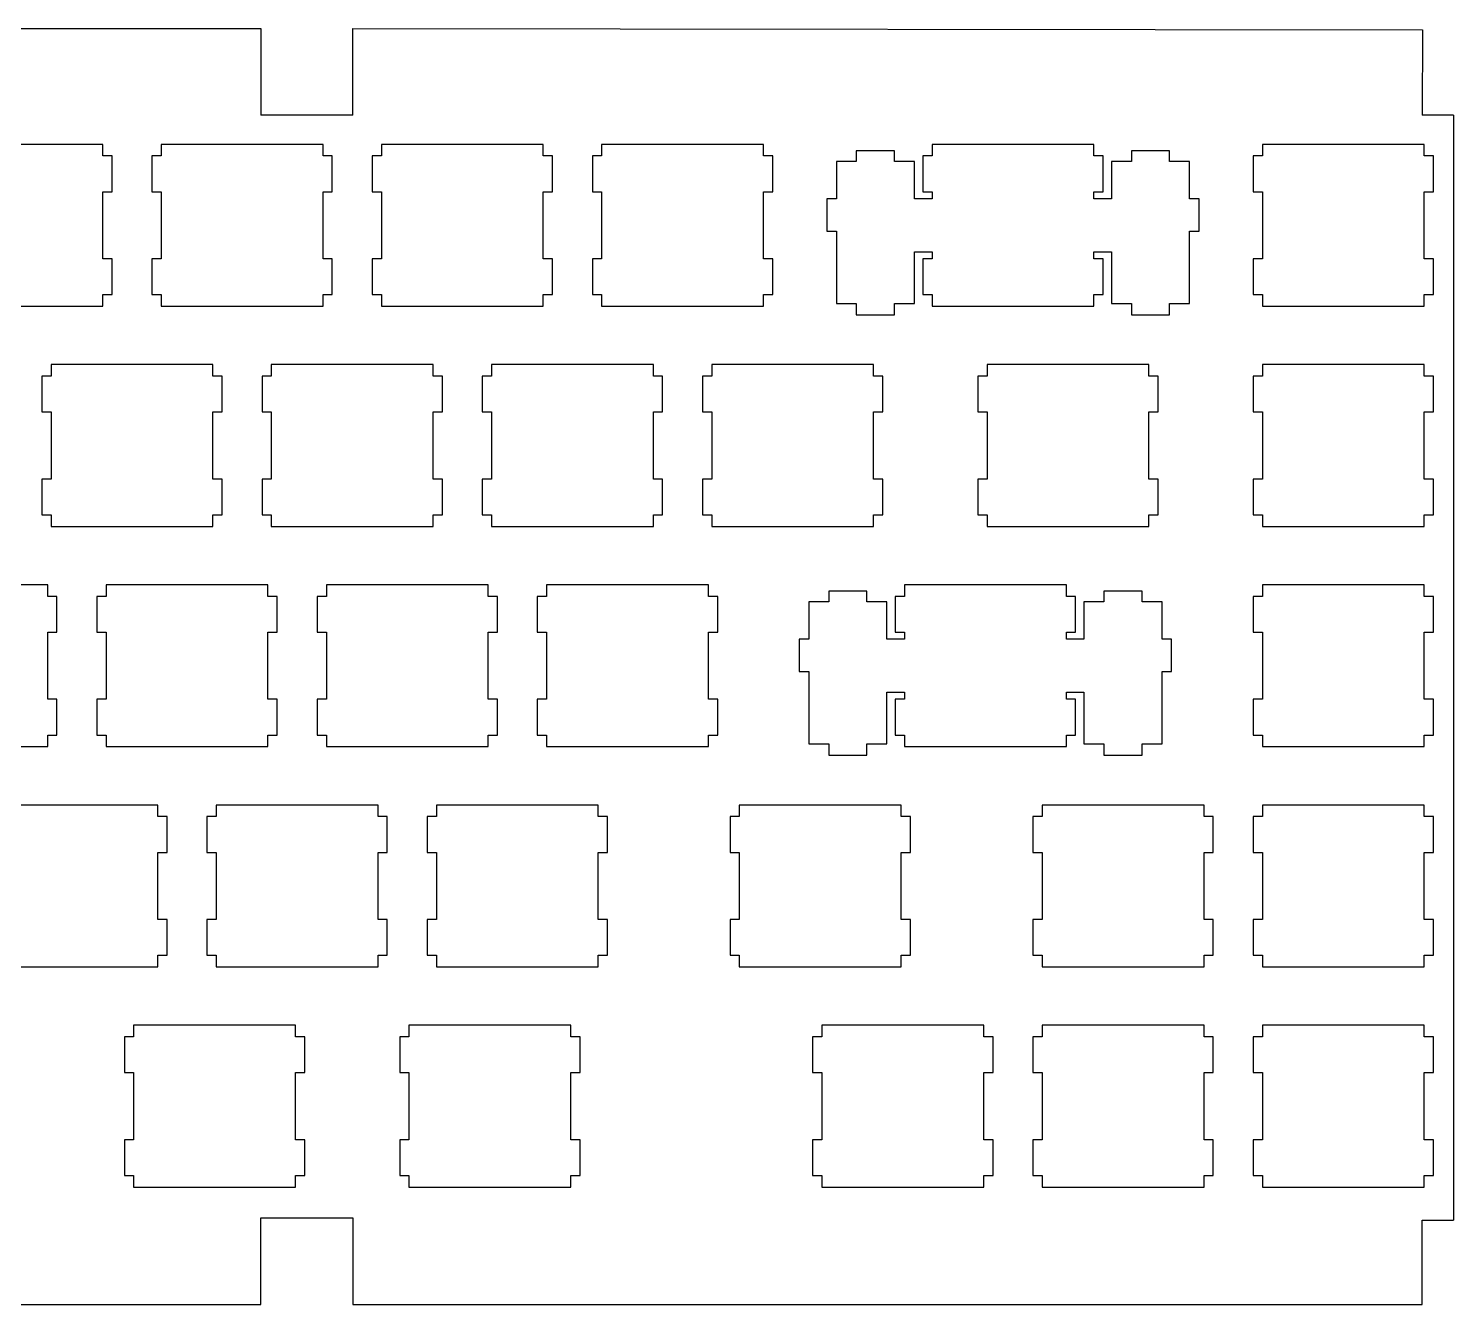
# Model space of a CAD drawing. Header units: millimetres. Extents: x 0 to 305, y -7 to 103.
# Drawn here: x 181.6 to 304.9, y -7.4 to 103 of the extents above; entities that cross this region are included whole.
import ezdxf

# ---------------------------------------------------------------- set-up
doc = ezdxf.new("R2010")
doc.units = ezdxf.units.MM
doc.header["$MEASUREMENT"] = 0

msp = doc.modelspace()

# ---------------------------------------------------------------- linework, layer by layer
at = {"linetype": 'Continuous'}
for p, q in [((103.24504, 103.0075), (201.74504, 103.0075)), ((201.74504, 103.0075), (201.74496, 95.5075)), ((209.695, 95.5075), (209.695, 103.0075)), ((209.695, 103.0075), (302.20403, 102.89015)), ((302.20403, 102.89015), (302.18597, 95.5075)), ((209.695, 95.5075), (201.74496, 95.5075)), ((304.895, 95.5075), (302.18597, 95.5075)), ((201.74508, -7.37613), (201.74508, 0.12387)), ((201.74508, 0.12387), (209.69508, 0.12387)), ((209.69508, 0.12387), (209.69508, -7.37613)), ((302.19508, -7.37613), (302.19508, -0.07217)), ((302.19508, -0.07217), (304.895, -0.07217)), ((103.24508, -7.37613), (201.74508, -7.37613)), ((209.69508, -7.37613), (302.19508, -7.37613))]:
    msp.add_line(p, q, dxfattribs=at)
at = {"color": 0}
for p, q in [((304.895, 95.5075), (304.895, -0.07217)), ((188.069, 92.9831), (174.07, 92.9831)), ((188.069, 91.9826), (188.069, 92.9831)), ((193.12, 92.9831), (193.12, 91.9826)), ((207.119, 92.9831), (193.12, 92.9831)), ((207.119, 91.9826), (207.119, 92.9831)), ((212.17, 92.9831), (212.17, 91.9826)), ((226.169, 92.9831), (212.17, 92.9831)), ((226.169, 91.9826), (226.169, 92.9831)), ((231.22, 92.9831), (231.22, 91.9826)), ((245.219, 92.9831), (231.22, 92.9831)), ((245.219, 91.9826), (245.219, 92.9831)), ((259.795, 92.9831), (259.795, 91.9826)), ((273.794, 92.9831), (259.795, 92.9831)), ((273.794, 91.9826), (273.794, 92.9831)), ((288.37, 92.9831), (288.37, 91.9826)), ((302.369, 92.9831), (288.37, 92.9831)), ((302.369, 91.9826), (302.369, 92.9831)), ((188.87, 91.9826), (188.069, 91.9826)), ((188.87, 88.8834), (188.87, 91.9826)), ((193.12, 91.9826), (192.319, 91.9826)), ((192.319, 91.9826), (192.319, 88.8834)), ((207.92, 91.9826), (207.119, 91.9826)), ((207.92, 88.8834), (207.92, 91.9826)), ((212.17, 91.9826), (211.369, 91.9826)), ((211.369, 91.9826), (211.369, 88.8834)), ((226.97, 91.9826), (226.169, 91.9826)), ((226.97, 88.8834), (226.97, 91.9826)), ((231.22, 91.9826), (230.419, 91.9826)), ((230.419, 91.9826), (230.419, 88.8834)), ((246.02, 91.9826), (245.219, 91.9826)), ((246.02, 88.8834), (246.02, 91.9826)), ((253.243, 91.5127), (251.52, 91.5127)), ((251.52, 91.5127), (251.52, 88.2826)), ((256.544, 92.4348), (253.243, 92.4348)), ((253.243, 92.4348), (253.243, 91.5127)), ((256.544, 91.5127), (256.544, 92.4348)), ((258.269, 91.5127), (256.544, 91.5127)), ((258.269, 88.2826), (258.269, 91.5127)), ((259.795, 91.9826), (258.994, 91.9826)), ((258.994, 91.9826), (258.994, 88.8834)), ((274.595, 91.9826), (273.794, 91.9826)), ((274.595, 88.8834), (274.595, 91.9826)), ((277.045, 91.5127), (275.32, 91.5127)), ((275.32, 91.5127), (275.32, 88.2826)), ((280.344, 92.4348), (277.045, 92.4348)), ((277.045, 92.4348), (277.045, 91.5127)), ((280.344, 91.5127), (280.344, 92.4348)), ((282.069, 91.5127), (280.344, 91.5127)), ((282.069, 88.2826), (282.069, 91.5127)), ((288.37, 91.9826), (287.569, 91.9826)), ((287.569, 91.9826), (287.569, 88.8834)), ((303.17, 91.9826), (302.369, 91.9826)), ((303.17, 88.8834), (303.17, 91.9826)), ((188.069, 83.0834), (188.069, 88.8834)), ((188.069, 88.8834), (188.87, 88.8834)), ((192.319, 88.8834), (193.12, 88.8834)), ((193.12, 88.8834), (193.12, 83.0834)), ((207.119, 83.0834), (207.119, 88.8834)), ((207.119, 88.8834), (207.92, 88.8834)), ((211.369, 88.8834), (212.17, 88.8834)), ((212.17, 88.8834), (212.17, 83.0834)), ((226.169, 83.0834), (226.169, 88.8834)), ((226.169, 88.8834), (226.97, 88.8834)), ((230.419, 88.8834), (231.22, 88.8834)), ((231.22, 88.8834), (231.22, 83.0834)), ((245.219, 83.0834), (245.219, 88.8834)), ((245.219, 88.8834), (246.02, 88.8834)), ((258.994, 88.8834), (259.795, 88.8834)), ((259.795, 88.8834), (259.795, 88.2826)), ((273.794, 88.2826), (273.794, 88.8834)), ((273.794, 88.8834), (274.595, 88.8834)), ((287.569, 88.8834), (288.37, 88.8834)), ((288.37, 88.8834), (288.37, 83.0834)), ((302.369, 83.0834), (302.369, 88.8834)), ((302.369, 88.8834), (303.17, 88.8834)), ((251.52, 88.2826), (250.694, 88.2826)), ((250.694, 88.2826), (250.694, 85.4837)), ((259.795, 88.2826), (258.269, 88.2826)), ((275.32, 88.2826), (273.794, 88.2826)), ((282.895, 88.2826), (282.069, 88.2826)), ((282.895, 85.4837), (282.895, 88.2826)), ((250.694, 85.4837), (251.52, 85.4837)), ((251.52, 85.4837), (251.52, 79.2138)), ((282.069, 79.2138), (282.069, 85.4837)), ((282.069, 85.4837), (282.895, 85.4837)), ((188.87, 83.0834), (188.069, 83.0834)), ((188.87, 79.9828), (188.87, 83.0834)), ((193.12, 83.0834), (192.319, 83.0834)), ((192.319, 83.0834), (192.319, 79.9828)), ((207.92, 83.0834), (207.119, 83.0834)), ((207.92, 79.9828), (207.92, 83.0834)), ((212.17, 83.0834), (211.369, 83.0834)), ((211.369, 83.0834), (211.369, 79.9828)), ((226.97, 83.0834), (226.169, 83.0834)), ((226.97, 79.9828), (226.97, 83.0834)), ((231.22, 83.0834), (230.419, 83.0834)), ((230.419, 83.0834), (230.419, 79.9828)), ((246.02, 83.0834), (245.219, 83.0834)), ((246.02, 79.9828), (246.02, 83.0834)), ((258.269, 79.2138), (258.269, 83.6828)), ((258.269, 83.6828), (259.795, 83.6828)), ((259.795, 83.0834), (258.994, 83.0834)), ((258.994, 83.0834), (258.994, 79.9828)), ((259.795, 83.6828), (259.795, 83.0834)), ((273.794, 83.0834), (273.794, 83.6828)), ((273.794, 83.6828), (275.32, 83.6828)), ((274.595, 83.0834), (273.794, 83.0834)), ((274.595, 79.9828), (274.595, 83.0834)), ((275.32, 83.6828), (275.32, 79.2138)), ((288.37, 83.0834), (287.569, 83.0834)), ((287.569, 83.0834), (287.569, 79.9828)), ((303.17, 83.0834), (302.369, 83.0834)), ((303.17, 79.9828), (303.17, 83.0834)), ((174.07, 78.9838), (188.069, 78.9838)), ((188.069, 78.9838), (188.069, 79.9828)), ((188.069, 79.9828), (188.87, 79.9828)), ((192.319, 79.9828), (193.12, 79.9828)), ((193.12, 79.9828), (193.12, 78.9838)), ((193.12, 78.9838), (207.119, 78.9838)), ((207.119, 78.9838), (207.119, 79.9828)), ((207.119, 79.9828), (207.92, 79.9828)), ((211.369, 79.9828), (212.17, 79.9828)), ((212.17, 79.9828), (212.17, 78.9838)), ((212.17, 78.9838), (226.169, 78.9838)), ((226.169, 78.9838), (226.169, 79.9828)), ((226.169, 79.9828), (226.97, 79.9828)), ((230.419, 79.9828), (231.22, 79.9828)), ((231.22, 79.9828), (231.22, 78.9838)), ((231.22, 78.9838), (245.219, 78.9838)), ((245.219, 78.9838), (245.219, 79.9828)), ((245.219, 79.9828), (246.02, 79.9828)), ((251.52, 79.2138), (253.243, 79.2138)), ((253.243, 79.2138), (253.243, 78.2327)), ((256.544, 78.2327), (256.544, 79.2138)), ((256.544, 79.2138), (258.269, 79.2138)), ((258.994, 79.9828), (259.795, 79.9828)), ((259.795, 79.9828), (259.795, 78.9838)), ((259.795, 78.9838), (273.794, 78.9838)), ((273.794, 78.9838), (273.794, 79.9828)), ((273.794, 79.9828), (274.595, 79.9828)), ((275.32, 79.2138), (277.045, 79.2138)), ((277.045, 79.2138), (277.045, 78.2327)), ((280.344, 78.2327), (280.344, 79.2138)), ((280.344, 79.2138), (282.069, 79.2138)), ((287.569, 79.9828), (288.37, 79.9828)), ((288.37, 79.9828), (288.37, 78.9838)), ((288.37, 78.9838), (302.369, 78.9838)), ((302.369, 78.9838), (302.369, 79.9828)), ((302.369, 79.9828), (303.17, 79.9828)), ((253.243, 78.2327), (256.544, 78.2327)), ((277.045, 78.2327), (280.344, 78.2327)), ((183.595, 72.9326), (182.794, 72.9326)), ((182.794, 72.9326), (182.794, 69.8334)), ((183.595, 73.9331), (183.595, 72.9326)), ((197.594, 73.9331), (183.595, 73.9331)), ((197.594, 72.9326), (197.594, 73.9331)), ((198.395, 72.9326), (197.594, 72.9326)), ((198.395, 69.8334), (198.395, 72.9326)), ((202.645, 72.9326), (201.844, 72.9326)), ((201.844, 72.9326), (201.844, 69.8334)), ((202.645, 73.9331), (202.645, 72.9326)), ((216.644, 73.9331), (202.645, 73.9331)), ((216.644, 72.9326), (216.644, 73.9331)), ((217.445, 72.9326), (216.644, 72.9326)), ((217.445, 69.8334), (217.445, 72.9326)), ((221.695, 72.9326), (220.894, 72.9326)), ((220.894, 72.9326), (220.894, 69.8334)), ((221.695, 73.9331), (221.695, 72.9326)), ((235.694, 73.9331), (221.695, 73.9331)), ((235.694, 72.9326), (235.694, 73.9331)), ((236.495, 72.9326), (235.694, 72.9326)), ((236.495, 69.8334), (236.495, 72.9326)), ((240.745, 72.9326), (239.944, 72.9326)), ((239.944, 72.9326), (239.944, 69.8334)), ((240.745, 73.9331), (240.745, 72.9326)), ((254.744, 73.9331), (240.745, 73.9331)), ((254.744, 72.9326), (254.744, 73.9331)), ((255.545, 72.9326), (254.744, 72.9326)), ((255.545, 69.8334), (255.545, 72.9326)), ((264.557, 72.9326), (263.756, 72.9326)), ((263.756, 72.9326), (263.756, 69.8334)), ((264.557, 73.9331), (264.557, 72.9326)), ((278.557, 73.9331), (264.557, 73.9331)), ((278.557, 72.9326), (278.557, 73.9331)), ((279.356, 72.9326), (278.557, 72.9326)), ((279.356, 69.8334), (279.356, 72.9326)), ((288.37, 72.9326), (287.569, 72.9326)), ((287.569, 72.9326), (287.569, 69.8334)), ((288.37, 73.9331), (288.37, 72.9326)), ((302.369, 73.9331), (288.37, 73.9331)), ((302.369, 72.9326), (302.369, 73.9331)), ((303.17, 72.9326), (302.369, 72.9326)), ((303.17, 69.8334), (303.17, 72.9326)), ((182.794, 69.8334), (183.595, 69.8334)), ((183.595, 69.8334), (183.595, 64.0334)), ((197.594, 64.0334), (197.594, 69.8334)), ((197.594, 69.8334), (198.395, 69.8334)), ((201.844, 69.8334), (202.645, 69.8334)), ((202.645, 69.8334), (202.645, 64.0334)), ((216.644, 64.0334), (216.644, 69.8334)), ((216.644, 69.8334), (217.445, 69.8334)), ((220.894, 69.8334), (221.695, 69.8334)), ((221.695, 69.8334), (221.695, 64.0334)), ((235.694, 64.0334), (235.694, 69.8334)), ((235.694, 69.8334), (236.495, 69.8334)), ((239.944, 69.8334), (240.745, 69.8334)), ((240.745, 69.8334), (240.745, 64.0334)), ((254.744, 64.0334), (254.744, 69.8334)), ((254.744, 69.8334), (255.545, 69.8334)), ((263.756, 69.8334), (264.557, 69.8334)), ((264.557, 69.8334), (264.557, 64.0334)), ((278.557, 64.0334), (278.557, 69.8334)), ((278.557, 69.8334), (279.356, 69.8334)), ((287.569, 69.8334), (288.37, 69.8334)), ((288.37, 69.8334), (288.37, 64.0334)), ((302.369, 64.0334), (302.369, 69.8334)), ((302.369, 69.8334), (303.17, 69.8334)), ((183.595, 64.0334), (182.794, 64.0334)), ((182.794, 64.0334), (182.794, 60.9328)), ((198.395, 64.0334), (197.594, 64.0334)), ((198.395, 60.9328), (198.395, 64.0334)), ((202.645, 64.0334), (201.844, 64.0334)), ((201.844, 64.0334), (201.844, 60.9328)), ((217.445, 64.0334), (216.644, 64.0334)), ((217.445, 60.9328), (217.445, 64.0334)), ((221.695, 64.0334), (220.894, 64.0334)), ((220.894, 64.0334), (220.894, 60.9328)), ((236.495, 64.0334), (235.694, 64.0334)), ((236.495, 60.9328), (236.495, 64.0334)), ((240.745, 64.0334), (239.944, 64.0334)), ((239.944, 64.0334), (239.944, 60.9328)), ((255.545, 64.0334), (254.744, 64.0334)), ((255.545, 60.9328), (255.545, 64.0334)), ((264.557, 64.0334), (263.756, 64.0334)), ((263.756, 64.0334), (263.756, 60.9328)), ((279.356, 64.0334), (278.557, 64.0334)), ((279.356, 60.9328), (279.356, 64.0334)), ((288.37, 64.0334), (287.569, 64.0334)), ((287.569, 64.0334), (287.569, 60.9328)), ((303.17, 64.0334), (302.369, 64.0334)), ((303.17, 60.9328), (303.17, 64.0334)), ((182.794, 60.9328), (183.595, 60.9328)), ((183.595, 60.9328), (183.595, 59.9338)), ((197.594, 59.9338), (197.594, 60.9328)), ((197.594, 60.9328), (198.395, 60.9328)), ((201.844, 60.9328), (202.645, 60.9328)), ((202.645, 60.9328), (202.645, 59.9338)), ((216.644, 59.9338), (216.644, 60.9328)), ((216.644, 60.9328), (217.445, 60.9328)), ((220.894, 60.9328), (221.695, 60.9328)), ((221.695, 60.9328), (221.695, 59.9338)), ((235.694, 59.9338), (235.694, 60.9328)), ((235.694, 60.9328), (236.495, 60.9328)), ((239.944, 60.9328), (240.745, 60.9328)), ((240.745, 60.9328), (240.745, 59.9338)), ((254.744, 59.9338), (254.744, 60.9328)), ((254.744, 60.9328), (255.545, 60.9328)), ((263.756, 60.9328), (264.557, 60.9328)), ((264.557, 60.9328), (264.557, 59.9338)), ((278.557, 59.9338), (278.557, 60.9328)), ((278.557, 60.9328), (279.356, 60.9328)), ((287.569, 60.9328), (288.37, 60.9328)), ((288.37, 60.9328), (288.37, 59.9338)), ((302.369, 59.9338), (302.369, 60.9328)), ((302.369, 60.9328), (303.17, 60.9328)), ((183.595, 59.9338), (197.594, 59.9338)), ((202.645, 59.9338), (216.644, 59.9338)), ((221.695, 59.9338), (235.694, 59.9338)), ((240.745, 59.9338), (254.744, 59.9338)), ((264.557, 59.9338), (278.557, 59.9338)), ((288.37, 59.9338), (302.369, 59.9338)), ((183.307, 54.8831), (169.307, 54.8831)), ((183.307, 53.8826), (183.307, 54.8831)), ((188.357, 54.8831), (188.357, 53.8826)), ((202.357, 54.8831), (188.357, 54.8831)), ((202.357, 53.8826), (202.357, 54.8831)), ((207.407, 54.8831), (207.407, 53.8826)), ((221.407, 54.8831), (207.407, 54.8831)), ((221.407, 53.8826), (221.407, 54.8831)), ((226.457, 54.8831), (226.457, 53.8826)), ((240.457, 54.8831), (226.457, 54.8831)), ((240.457, 53.8826), (240.457, 54.8831)), ((254.161, 54.3334), (250.862, 54.3334)), ((250.862, 54.3334), (250.862, 53.4127)), ((254.161, 53.4127), (254.161, 54.3334)), ((257.412, 54.8831), (257.412, 53.8826)), ((271.413, 54.8831), (257.412, 54.8831)), ((271.413, 53.8826), (271.413, 54.8831)), ((277.963, 54.3334), (274.662, 54.3334)), ((274.662, 54.3334), (274.662, 53.4127)), ((277.963, 53.4127), (277.963, 54.3334)), ((288.37, 54.8831), (288.37, 53.8826)), ((302.369, 54.8831), (288.37, 54.8831)), ((302.369, 53.8826), (302.369, 54.8831)), ((184.106, 53.8826), (183.307, 53.8826)), ((184.106, 50.7834), (184.106, 53.8826)), ((188.357, 53.8826), (187.556, 53.8826)), ((187.556, 53.8826), (187.556, 50.7834)), ((203.156, 53.8826), (202.357, 53.8826)), ((203.156, 50.7834), (203.156, 53.8826)), ((207.407, 53.8826), (206.606, 53.8826)), ((206.606, 53.8826), (206.606, 50.7834)), ((222.206, 53.8826), (221.407, 53.8826)), ((222.206, 50.7834), (222.206, 53.8826)), ((226.457, 53.8826), (225.656, 53.8826)), ((225.656, 53.8826), (225.656, 50.7834)), ((241.256, 53.8826), (240.457, 53.8826)), ((241.256, 50.7834), (241.256, 53.8826)), ((250.862, 53.4127), (249.137, 53.4127)), ((249.137, 53.4127), (249.137, 50.1826)), ((255.888, 53.4127), (254.161, 53.4127)), ((255.888, 50.1826), (255.888, 53.4127)), ((257.412, 53.8826), (256.611, 53.8826)), ((256.611, 53.8826), (256.611, 50.7834)), ((272.212, 53.8826), (271.413, 53.8826)), ((272.212, 50.7834), (272.212, 53.8826)), ((274.662, 53.4127), (272.937, 53.4127)), ((272.937, 53.4127), (272.937, 50.1826)), ((279.688, 53.4127), (277.963, 53.4127)), ((279.688, 50.1826), (279.688, 53.4127)), ((288.37, 53.8826), (287.569, 53.8826)), ((287.569, 53.8826), (287.569, 50.7834)), ((303.17, 53.8826), (302.369, 53.8826)), ((303.17, 50.7834), (303.17, 53.8826)), ((183.307, 44.9834), (183.307, 50.7834)), ((183.307, 50.7834), (184.106, 50.7834)), ((187.556, 50.7834), (188.357, 50.7834)), ((188.357, 50.7834), (188.357, 44.9834)), ((202.357, 44.9834), (202.357, 50.7834)), ((202.357, 50.7834), (203.156, 50.7834)), ((206.606, 50.7834), (207.407, 50.7834)), ((207.407, 50.7834), (207.407, 44.9834)), ((221.407, 44.9834), (221.407, 50.7834)), ((221.407, 50.7834), (222.206, 50.7834)), ((225.656, 50.7834), (226.457, 50.7834)), ((226.457, 50.7834), (226.457, 44.9834)), ((240.457, 44.9834), (240.457, 50.7834)), ((240.457, 50.7834), (241.256, 50.7834)), ((256.611, 50.7834), (257.412, 50.7834)), ((257.412, 50.7834), (257.412, 50.1826)), ((271.413, 50.1826), (271.413, 50.7834)), ((271.413, 50.7834), (272.212, 50.7834)), ((287.569, 50.7834), (288.37, 50.7834)), ((288.37, 50.7834), (288.37, 44.9834)), ((302.369, 44.9834), (302.369, 50.7834)), ((302.369, 50.7834), (303.17, 50.7834)), ((249.137, 50.1826), (248.313, 50.1826)), ((248.313, 50.1826), (248.313, 47.3837)), ((257.412, 50.1826), (255.888, 50.1826)), ((272.937, 50.1826), (271.413, 50.1826)), ((280.512, 50.1826), (279.688, 50.1826)), ((280.512, 47.3837), (280.512, 50.1826)), ((248.313, 47.3837), (249.137, 47.3837)), ((249.137, 47.3837), (249.137, 41.1138)), ((279.688, 41.1138), (279.688, 47.3837)), ((279.688, 47.3837), (280.512, 47.3837)), ((184.106, 44.9834), (183.307, 44.9834)), ((184.106, 41.8828), (184.106, 44.9834)), ((188.357, 44.9834), (187.556, 44.9834)), ((187.556, 44.9834), (187.556, 41.8828)), ((203.156, 44.9834), (202.357, 44.9834)), ((203.156, 41.8828), (203.156, 44.9834)), ((207.407, 44.9834), (206.606, 44.9834)), ((206.606, 44.9834), (206.606, 41.8828)), ((222.206, 44.9834), (221.407, 44.9834)), ((222.206, 41.8828), (222.206, 44.9834)), ((226.457, 44.9834), (225.656, 44.9834)), ((225.656, 44.9834), (225.656, 41.8828)), ((241.256, 44.9834), (240.457, 44.9834)), ((241.256, 41.8828), (241.256, 44.9834)), ((255.888, 41.1138), (255.888, 45.5828)), ((255.888, 45.5828), (257.412, 45.5828)), ((257.412, 44.9834), (256.611, 44.9834)), ((256.611, 44.9834), (256.611, 41.8828)), ((257.412, 45.5828), (257.412, 44.9834)), ((271.413, 44.9834), (271.413, 45.5828)), ((271.413, 45.5828), (272.937, 45.5828)), ((272.212, 44.9834), (271.413, 44.9834)), ((272.212, 41.8828), (272.212, 44.9834)), ((272.937, 45.5828), (272.937, 41.1138)), ((288.37, 44.9834), (287.569, 44.9834)), ((287.569, 44.9834), (287.569, 41.8828)), ((303.17, 44.9834), (302.369, 44.9834)), ((303.17, 41.8828), (303.17, 44.9834)), ((169.307, 40.8838), (183.307, 40.8838)), ((183.307, 40.8838), (183.307, 41.8828)), ((183.307, 41.8828), (184.106, 41.8828)), ((187.556, 41.8828), (188.357, 41.8828)), ((188.357, 41.8828), (188.357, 40.8838)), ((188.357, 40.8838), (202.357, 40.8838)), ((202.357, 40.8838), (202.357, 41.8828)), ((202.357, 41.8828), (203.156, 41.8828)), ((206.606, 41.8828), (207.407, 41.8828)), ((207.407, 41.8828), (207.407, 40.8838)), ((207.407, 40.8838), (221.407, 40.8838)), ((221.407, 40.8838), (221.407, 41.8828)), ((221.407, 41.8828), (222.206, 41.8828)), ((225.656, 41.8828), (226.457, 41.8828)), ((226.457, 41.8828), (226.457, 40.8838)), ((226.457, 40.8838), (240.457, 40.8838)), ((240.457, 40.8838), (240.457, 41.8828)), ((240.457, 41.8828), (241.256, 41.8828)), ((249.137, 41.1138), (250.862, 41.1138)), ((250.862, 41.1138), (250.862, 40.1327)), ((254.161, 40.1327), (254.161, 41.1138)), ((254.161, 41.1138), (255.888, 41.1138)), ((256.611, 41.8828), (257.412, 41.8828)), ((257.412, 41.8828), (257.412, 40.8838)), ((257.412, 40.8838), (271.413, 40.8838)), ((271.413, 40.8838), (271.413, 41.8828)), ((271.413, 41.8828), (272.212, 41.8828)), ((272.937, 41.1138), (274.662, 41.1138)), ((274.662, 41.1138), (274.662, 40.1327)), ((277.963, 40.1327), (277.963, 41.1138)), ((277.963, 41.1138), (279.688, 41.1138)), ((287.569, 41.8828), (288.37, 41.8828)), ((288.37, 41.8828), (288.37, 40.8838)), ((288.37, 40.8838), (302.369, 40.8838)), ((302.369, 40.8838), (302.369, 41.8828)), ((302.369, 41.8828), (303.17, 41.8828)), ((250.862, 40.1327), (254.161, 40.1327)), ((274.662, 40.1327), (277.963, 40.1327)), ((192.832, 35.833), (178.832, 35.833)), ((192.832, 34.8327), (192.832, 35.833)), ((197.882, 35.833), (197.882, 34.8327)), ((211.882, 35.833), (197.882, 35.833)), ((211.882, 34.8327), (211.882, 35.833)), ((216.932, 35.833), (216.932, 34.8327)), ((230.932, 35.833), (216.932, 35.833)), ((230.932, 34.8327), (230.932, 35.833)), ((243.126, 35.833), (243.126, 34.8327)), ((257.125, 35.833), (243.126, 35.833)), ((257.125, 34.8327), (257.125, 35.833)), ((269.32, 35.833), (269.32, 34.8327)), ((283.319, 35.833), (269.32, 35.833)), ((283.319, 34.8327), (283.319, 35.833)), ((288.37, 35.833), (288.37, 34.8327)), ((302.369, 35.833), (288.37, 35.833)), ((302.369, 34.8327), (302.369, 35.833)), ((193.631, 34.8327), (192.832, 34.8327)), ((193.631, 31.7348), (193.631, 34.8327)), ((197.882, 34.8327), (197.081, 34.8327)), ((197.081, 34.8327), (197.081, 31.7348)), ((212.681, 34.8327), (211.882, 34.8327)), ((212.681, 31.7348), (212.681, 34.8327)), ((216.932, 34.8327), (216.131, 34.8327)), ((216.131, 34.8327), (216.131, 31.7348)), ((231.731, 34.8327), (230.932, 34.8327)), ((231.731, 31.7348), (231.731, 34.8327)), ((243.126, 34.8327), (242.325, 34.8327)), ((242.325, 34.8327), (242.325, 31.7348)), ((257.926, 34.8327), (257.125, 34.8327)), ((257.926, 31.7348), (257.926, 34.8327)), ((269.32, 34.8327), (268.519, 34.8327)), ((268.519, 34.8327), (268.519, 31.7348)), ((284.12, 34.8327), (283.319, 34.8327)), ((284.12, 31.7348), (284.12, 34.8327)), ((288.37, 34.8327), (287.569, 34.8327)), ((287.569, 34.8327), (287.569, 31.7348)), ((303.17, 34.8327), (302.369, 34.8327)), ((303.17, 31.7348), (303.17, 34.8327)), ((192.832, 25.9333), (192.832, 31.7348)), ((192.832, 31.7348), (193.631, 31.7348)), ((197.081, 31.7348), (197.882, 31.7348)), ((197.882, 31.7348), (197.882, 25.9333)), ((211.882, 25.9333), (211.882, 31.7348)), ((211.882, 31.7348), (212.681, 31.7348)), ((216.131, 31.7348), (216.932, 31.7348)), ((216.932, 31.7348), (216.932, 25.9333)), ((230.932, 25.9333), (230.932, 31.7348)), ((230.932, 31.7348), (231.731, 31.7348)), ((242.325, 31.7348), (243.126, 31.7348)), ((243.126, 31.7348), (243.126, 25.9333)), ((257.125, 25.9333), (257.125, 31.7348)), ((257.125, 31.7348), (257.926, 31.7348)), ((268.519, 31.7348), (269.32, 31.7348)), ((269.32, 31.7348), (269.32, 25.9333)), ((283.319, 25.9333), (283.319, 31.7348)), ((283.319, 31.7348), (284.12, 31.7348)), ((287.569, 31.7348), (288.37, 31.7348)), ((288.37, 31.7348), (288.37, 25.9333)), ((302.369, 25.9333), (302.369, 31.7348)), ((302.369, 31.7348), (303.17, 31.7348)), ((193.631, 25.9333), (192.832, 25.9333)), ((193.631, 22.8327), (193.631, 25.9333)), ((197.882, 25.9333), (197.081, 25.9333)), ((197.081, 25.9333), (197.081, 22.8327)), ((212.681, 25.9333), (211.882, 25.9333)), ((212.681, 22.8327), (212.681, 25.9333)), ((216.932, 25.9333), (216.131, 25.9333)), ((216.131, 25.9333), (216.131, 22.8327)), ((231.731, 25.9333), (230.932, 25.9333)), ((231.731, 22.8327), (231.731, 25.9333)), ((243.126, 25.9333), (242.325, 25.9333)), ((242.325, 25.9333), (242.325, 22.8327)), ((257.926, 25.9333), (257.125, 25.9333)), ((257.926, 22.8327), (257.926, 25.9333)), ((269.32, 25.9333), (268.519, 25.9333)), ((268.519, 25.9333), (268.519, 22.8327)), ((284.12, 25.9333), (283.319, 25.9333)), ((284.12, 22.8327), (284.12, 25.9333)), ((288.37, 25.9333), (287.569, 25.9333)), ((287.569, 25.9333), (287.569, 22.8327)), ((303.17, 25.9333), (302.369, 25.9333)), ((303.17, 22.8327), (303.17, 25.9333)), ((192.832, 21.8336), (192.832, 22.8327)), ((192.832, 22.8327), (193.631, 22.8327)), ((197.081, 22.8327), (197.882, 22.8327)), ((197.882, 22.8327), (197.882, 21.8336)), ((211.882, 21.8336), (211.882, 22.8327)), ((211.882, 22.8327), (212.681, 22.8327)), ((216.131, 22.8327), (216.932, 22.8327)), ((216.932, 22.8327), (216.932, 21.8336)), ((230.932, 21.8336), (230.932, 22.8327)), ((230.932, 22.8327), (231.731, 22.8327)), ((242.325, 22.8327), (243.126, 22.8327)), ((243.126, 22.8327), (243.126, 21.8336)), ((257.125, 21.8336), (257.125, 22.8327)), ((257.125, 22.8327), (257.926, 22.8327)), ((268.519, 22.8327), (269.32, 22.8327)), ((269.32, 22.8327), (269.32, 21.8336)), ((283.319, 21.8336), (283.319, 22.8327)), ((283.319, 22.8327), (284.12, 22.8327)), ((287.569, 22.8327), (288.37, 22.8327)), ((288.37, 22.8327), (288.37, 21.8336)), ((302.369, 21.8336), (302.369, 22.8327)), ((302.369, 22.8327), (303.17, 22.8327)), ((178.832, 21.8336), (192.832, 21.8336)), ((197.882, 21.8336), (211.882, 21.8336)), ((216.932, 21.8336), (230.932, 21.8336)), ((243.126, 21.8336), (257.125, 21.8336)), ((269.32, 21.8336), (283.319, 21.8336)), ((288.37, 21.8336), (302.369, 21.8336)), ((190.737, 16.7831), (190.737, 15.7827)), ((204.738, 16.7831), (190.737, 16.7831)), ((204.738, 15.7827), (204.738, 16.7831)), ((214.551, 16.7831), (214.551, 15.7827)), ((228.55, 16.7831), (214.551, 16.7831)), ((228.55, 15.7827), (228.55, 16.7831)), ((250.27, 16.7831), (250.27, 15.7827)), ((264.269, 16.7831), (250.27, 16.7831)), ((264.269, 15.7827), (264.269, 16.7831)), ((269.32, 16.7831), (269.32, 15.7827)), ((283.319, 16.7831), (269.32, 16.7831)), ((283.319, 15.7827), (283.319, 16.7831)), ((288.37, 16.7831), (288.37, 15.7827)), ((302.369, 16.7831), (288.37, 16.7831)), ((302.369, 15.7827), (302.369, 16.7831)), ((190.737, 15.7827), (189.938, 15.7827)), ((189.938, 15.7827), (189.938, 12.6848)), ((205.537, 15.7827), (204.738, 15.7827)), ((205.537, 12.6848), (205.537, 15.7827)), ((214.551, 15.7827), (213.75, 15.7827)), ((213.75, 15.7827), (213.75, 12.6848)), ((229.351, 15.7827), (228.55, 15.7827)), ((229.351, 12.6848), (229.351, 15.7827)), ((250.27, 15.7827), (249.469, 15.7827)), ((249.469, 15.7827), (249.469, 12.6848)), ((265.07, 15.7827), (264.269, 15.7827)), ((265.07, 12.6848), (265.07, 15.7827)), ((269.32, 15.7827), (268.519, 15.7827)), ((268.519, 15.7827), (268.519, 12.6848)), ((284.12, 15.7827), (283.319, 15.7827)), ((284.12, 12.6848), (284.12, 15.7827)), ((288.37, 15.7827), (287.569, 15.7827)), ((287.569, 15.7827), (287.569, 12.6848)), ((303.17, 15.7827), (302.369, 15.7827)), ((303.17, 12.6848), (303.17, 15.7827)), ((189.938, 12.6848), (190.737, 12.6848)), ((190.737, 12.6848), (190.737, 6.88329)), ((204.738, 6.88329), (204.738, 12.6848)), ((204.738, 12.6848), (205.537, 12.6848)), ((213.75, 12.6848), (214.551, 12.6848)), ((214.551, 12.6848), (214.551, 6.88329)), ((228.55, 6.88329), (228.55, 12.6848)), ((228.55, 12.6848), (229.351, 12.6848)), ((249.469, 12.6848), (250.27, 12.6848)), ((250.27, 12.6848), (250.27, 6.88329)), ((264.269, 6.88329), (264.269, 12.6848)), ((264.269, 12.6848), (265.07, 12.6848)), ((268.519, 12.6848), (269.32, 12.6848)), ((269.32, 12.6848), (269.32, 6.88329)), ((283.319, 6.88329), (283.319, 12.6848)), ((283.319, 12.6848), (284.12, 12.6848)), ((287.569, 12.6848), (288.37, 12.6848)), ((288.37, 12.6848), (288.37, 6.88329)), ((302.369, 6.88329), (302.369, 12.6848)), ((302.369, 12.6848), (303.17, 12.6848)), ((190.737, 6.88329), (189.938, 6.88329)), ((189.938, 6.88329), (189.938, 3.78273)), ((205.537, 6.88329), (204.738, 6.88329)), ((205.537, 3.78273), (205.537, 6.88329)), ((214.551, 6.88329), (213.75, 6.88329)), ((213.75, 6.88329), (213.75, 3.78273)), ((229.351, 6.88329), (228.55, 6.88329)), ((229.351, 3.78273), (229.351, 6.88329)), ((250.27, 6.88329), (249.469, 6.88329)), ((249.469, 6.88329), (249.469, 3.78273)), ((265.07, 6.88329), (264.269, 6.88329)), ((265.07, 3.78273), (265.07, 6.88329)), ((269.32, 6.88329), (268.519, 6.88329)), ((268.519, 6.88329), (268.519, 3.78273)), ((284.12, 6.88329), (283.319, 6.88329)), ((284.12, 3.78273), (284.12, 6.88329)), ((288.37, 6.88329), (287.569, 6.88329)), ((287.569, 6.88329), (287.569, 3.78273)), ((303.17, 6.88329), (302.369, 6.88329)), ((303.17, 3.78273), (303.17, 6.88329)), ((189.938, 3.78273), (190.737, 3.78273)), ((190.737, 3.78273), (190.737, 2.78364)), ((204.738, 2.78364), (204.738, 3.78273)), ((204.738, 3.78273), (205.537, 3.78273)), ((213.75, 3.78273), (214.551, 3.78273)), ((214.551, 3.78273), (214.551, 2.78364)), ((228.55, 2.78364), (228.55, 3.78273)), ((228.55, 3.78273), (229.351, 3.78273)), ((249.469, 3.78273), (250.27, 3.78273)), ((250.27, 3.78273), (250.27, 2.78364)), ((264.269, 2.78364), (264.269, 3.78273)), ((264.269, 3.78273), (265.07, 3.78273)), ((268.519, 3.78273), (269.32, 3.78273)), ((269.32, 3.78273), (269.32, 2.78364)), ((283.319, 2.78364), (283.319, 3.78273)), ((283.319, 3.78273), (284.12, 3.78273)), ((287.569, 3.78273), (288.37, 3.78273)), ((288.37, 3.78273), (288.37, 2.78364)), ((302.369, 2.78364), (302.369, 3.78273)), ((302.369, 3.78273), (303.17, 3.78273)), ((190.737, 2.78364), (204.738, 2.78364)), ((214.551, 2.78364), (228.55, 2.78364)), ((250.27, 2.78364), (264.269, 2.78364)), ((269.32, 2.78364), (283.319, 2.78364)), ((288.37, 2.78364), (302.369, 2.78364))]:
    msp.add_line(p, q, dxfattribs=at)

doc.saveas('drawing.dxf')
